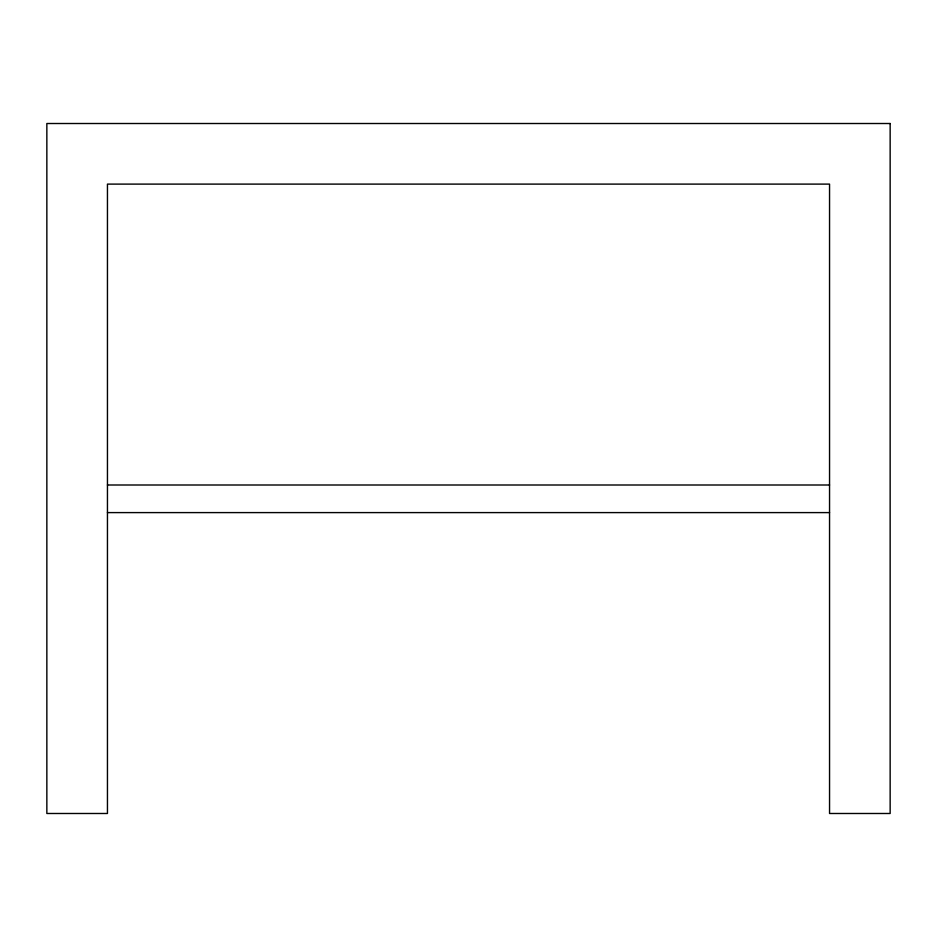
<?xml version="1.0" encoding="UTF-8"?>
<svg xmlns="http://www.w3.org/2000/svg" width="937" height="937" viewBox="0 0 937 937"><rect width="100%" height="100%" fill="white"/><g stroke="black" fill="none" stroke-linecap="round" stroke-linejoin="round"><path stroke-width="1.41" d="M107.45 485.003L829.55 485.003M107.45 512.598L829.55 512.598M890.15 123.508L46.85 123.508L46.85 813.492L107.45 813.492L107.45 184.109L829.55 184.109L829.55 813.492L890.15 813.492L890.15 123.508"/></g></svg>
